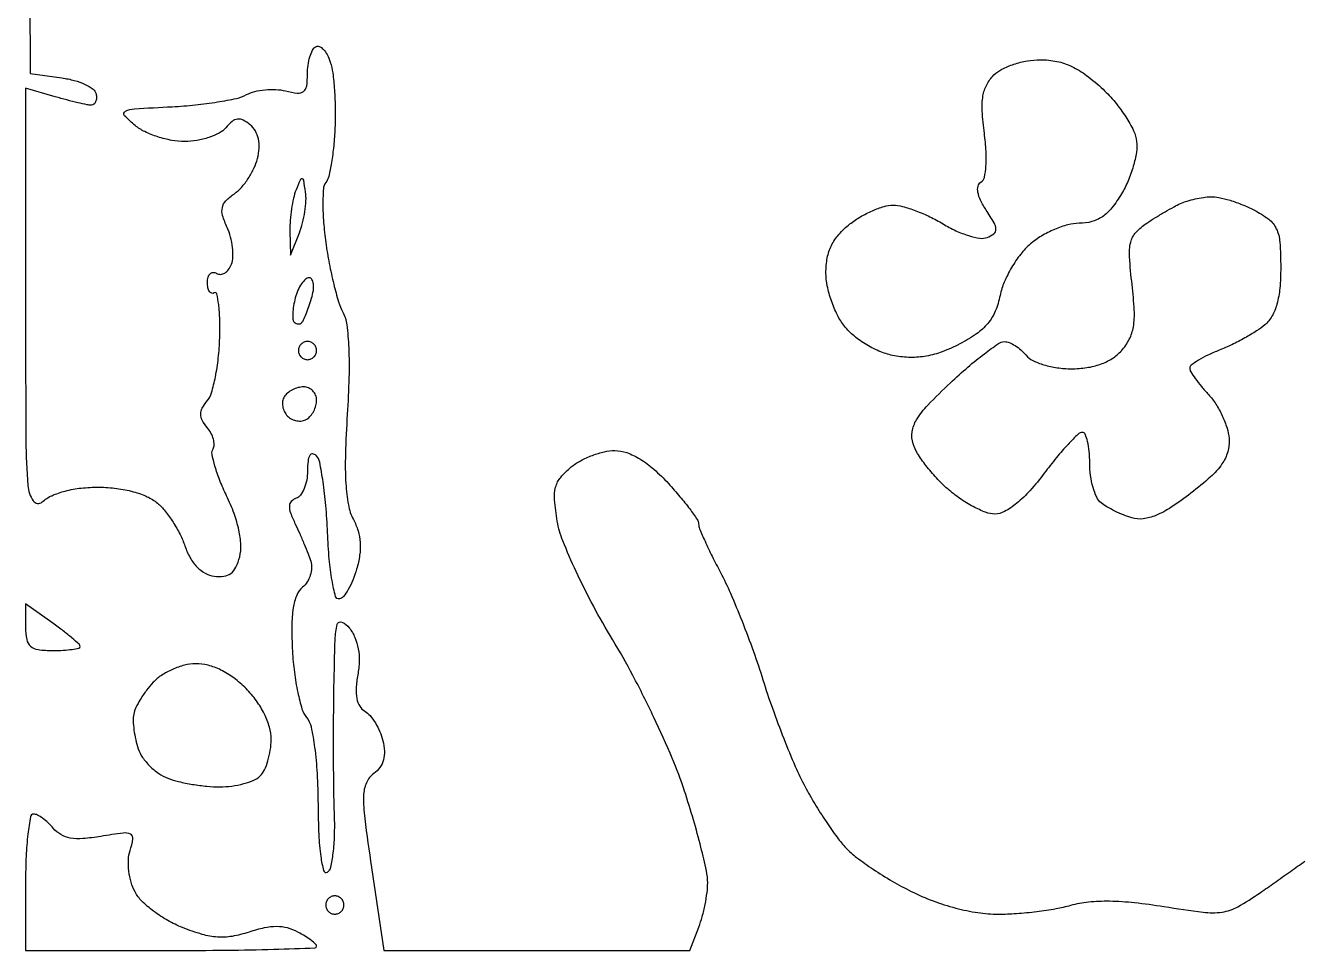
# Model space of a CAD drawing. Extents: x 0 to 102, y 0 to 135.
# Drawn here: x 0 to 11.89, y 0 to 8.61 of the extents above; entities that cross this region are included whole.
import ezdxf

# ---------------------------------------------------------------- set-up
doc = ezdxf.new("R2010")
doc.units = 0
doc.header["$MEASUREMENT"] = 0

msp = doc.modelspace()

# ---------------------------------------------------------------- linework, layer by layer
for points in [[(41.328361, 0.059018, -0.000002), (42.381032, 0.069746, -0.000306)], [(0.020483, 13.223065), (0.0423, 8.1639), (0.3384, 8.1216, -0.031818), (0.45331, 8.097647, -0.0419), (0.553733, 8.060662, -0.047693), (0.62768, 8.017142, -0.18873), (0.65565, 7.97355, -0.057268), (0.659016, 7.933085, -0.088637), (0.651785, 7.898864, -0.119905), (0.635466, 7.876185, -0.178977), (0.612791, 7.8678, -0.051304), (0.573682, 7.871824, -0.005863), (0.486983, 7.890916, -0.007031), (0.384145, 7.916361, -0.005672), (0.274391, 7.946494), (0, 8.025189), (0, 6.029882, 0.001139), (0.002922, 4.747363, 0.019663), (0.021306, 4.328638, 0.126027), (0.071095, 4.185119, 0.459136), (0.154711, 4.174588, -0.078403), (0.243815, 4.232848, -0.042204), (0.367924, 4.276504, -0.037111), (0.51731, 4.303639, -0.028264), (0.683461, 4.311785, -0.029616), (0.848515, 4.300753, -0.035043), (1.001882, 4.2703, -0.038773), (1.132175, 4.223686, -0.072186), (1.2267, 4.163735, -0.047642), (1.297774, 4.089886, -0.025384), (1.371549, 3.986609, -0.025031), (1.436802, 3.872504, -0.035427), (1.482202, 3.7647, 0.045689), (1.530922, 3.655335, 0.065002), (1.594404, 3.570113, 0.074442), (1.669898, 3.512466, 0.090497), (1.754162, 3.484258, 0.065158), (1.84481, 3.483134, 0.133775), (1.910155, 3.509514, 0.121082), (1.957176, 3.567646, 0.048347), (1.991821, 3.664805, 0.075726), (2.00228, 3.774875, 0.038819), (1.983711, 3.912598, 0.034074), (1.939119, 4.06782, 0.025558), (1.870029, 4.231703, -0.017738), (1.806928, 4.375077, -0.02436), (1.761231, 4.508307, -0.022557), (1.734628, 4.61864, -0.188452), (1.743701, 4.668212, 0.141574), (1.754424, 4.706613, 0.064679), (1.74719, 4.75864, 0.05649), (1.724512, 4.815386, 0.049958), (1.688924, 4.868206, -0.048306), (1.643336, 4.93539, -0.126129), (1.629076, 4.991536, -0.125605), (1.643561, 5.047766, -0.047712), (1.689472, 5.115254, 0.102378), (1.730127, 5.191717, 0.022119), (1.765979, 5.337968, 0.022202), (1.79293, 5.514168, 0.019617), (1.805581, 5.699508, 0.012735), (1.806181, 5.873394, 0.024127), (1.796349, 6.013107, 0.026511), (1.779474, 6.110528, 0.514702), (1.75545, 6.120561, -0.21488), (1.731468, 6.117383, -0.177454), (1.710638, 6.132983, -0.099085), (1.696528, 6.168392, -0.045452), (1.692, 6.2181, -0.063758), (1.69822, 6.266681, -0.134914), (1.717027, 6.299308, -0.191539), (1.744869, 6.311119, -0.145075), (1.777198, 6.302331, 0.15535), (1.813794, 6.293168, 0.122889), (1.852885, 6.30558, 0.097092), (1.88867, 6.338622, 0.066406), (1.915219, 6.387333, 0.082895), (1.928923, 6.454594, 0.038002), (1.925298, 6.544311, 0.036281), (1.906927, 6.640418, 0.041553), (1.875353, 6.728421, -0.033969), (1.833353, 6.840136, -0.126266), (1.830333, 6.914657, -0.141426), (1.863507, 6.976599, -0.04681), (1.942861, 7.04406, 0.059857), (2.008143, 7.10255, 0.035073), (2.071778, 7.186166, 0.034609), (2.124474, 7.280107, 0.04907), (2.156768, 7.370261, 0.046296), (2.171915, 7.468238, 0.068099), (2.165385, 7.554985, 0.07806), (2.137409, 7.627775, 0.08907), (2.089363, 7.684771, 0.051748), (2.023922, 7.728523, 0.152671), (1.971323, 7.738253, 0.145248), (1.920885, 7.716417, 0.045288), (1.862066, 7.657343, -0.097459), (1.801783, 7.608218, -0.041702), (1.70589, 7.566983, -0.039188), (1.593106, 7.538855, -0.041544), (1.479514, 7.5294, -0.045627), (1.360219, 7.540309, -0.032671), (1.230272, 7.573172, -0.033194), (1.109594, 7.621286, -0.058795), (1.019125, 7.67841, -0.036583), (0.921558, 7.769997, -0.497226), (0.929025, 7.811273, -0.101997), (1.01227, 7.833925, -0.003216), (1.365065, 7.853684, 0.013254), (1.579702, 7.870034, 0.014584), (1.786398, 7.897414, 0.014092), (1.960978, 7.930816, 0.06865), (2.055192, 7.965668, -0.062886), (2.131308, 7.994823, -0.036346), (2.228124, 8.011195, -0.035747), (2.329278, 8.013562, -0.049501), (2.41898, 8.000282, 0.033384), (2.529916, 7.980191, 0.19473), (2.585951, 7.995834, 0.196804), (2.614979, 8.045917, 0.034173), (2.6226, 8.157295, -0.033221), (2.628125, 8.24036, -0.03845), (2.644626, 8.317892, -0.042008), (2.668698, 8.379858, -0.141618), (2.697582, 8.411756, -0.239766), (2.731002, 8.414533, -0.105192), (2.768762, 8.388848, -0.070445), (2.805385, 8.337893, -0.041522), (2.834603, 8.268698, -0.047395), (2.857333, 8.167914, -0.014098), (2.872937, 8.01068, -0.014006), (2.880566, 7.832139, -0.014696), (2.877983, 7.6563, -0.013579), (2.865983, 7.488139, -0.016868), (2.845325, 7.332705, -0.015265), (2.819917, 7.204992, -0.109912), (2.793011, 7.1487, 0.149759), (2.770576, 7.090426, 0.017448), (2.76559, 6.949234, 0.019707), (2.77232, 6.776799, 0.014912), (2.792784, 6.588466, 0.012555), (2.824836, 6.393774, 0.01278), (2.86646, 6.202094, 0.01264), (2.911049, 6.037576, 0.050405), (2.950795, 5.941068, -0.09261), (2.987752, 5.824374, -0.019528), (3.005543, 5.610409, -0.017509), (3.00802, 5.331889, -0.009543), (2.992568, 4.990304, 0.008869), (2.975322, 4.620123, 0.021675), (2.979284, 4.347353, 0.029065), (3.002695, 4.146403, 0.079493), (3.049264, 4.011654, -0.051127), (3.092542, 3.906137, -0.055385), (3.112025, 3.796843, -0.051542), (3.107649, 3.679374, -0.035723), (3.079706, 3.54933, -0.026251), (3.044254, 3.447673, -0.034454), (3.000893, 3.359474, -0.036831), (2.956258, 3.294152, -0.183211), (2.9187, 3.271877, -0.390873), (2.88319, 3.294753, -0.019441), (2.851035, 3.442434, -0.022132), (2.824636, 3.642407, -0.011793), (2.808819, 3.891501, 0.011284), (2.79327, 4.140365, 0.015476), (2.767326, 4.363185, 0.012161), (2.735921, 4.544847, 0.148551), (2.703069, 4.606371, 0.179336), (2.670113, 4.621505, 0.289584), (2.64375, 4.607506, 0.104799), (2.627174, 4.555772, 0.025312), (2.6226, 4.46547, -0.044697), (2.614778, 4.378148, -0.053016), (2.591536, 4.298697, -0.061409), (2.557398, 4.238123, -0.153951), (2.51685, 4.208594, 0.119882), (2.471459, 4.179974, 0.186525), (2.453627, 4.137892, 0.098898), (2.464381, 4.073377, 0.02137), (2.509179, 3.968894, -0.007836), (2.550023, 3.880328, -0.006133), (2.591649, 3.783009, -0.006206), (2.628159, 3.691465, -0.015073), (2.6522, 3.622835, -0.087815), (2.66037, 3.561116, -0.065087), (2.648463, 3.4932, -0.064187), (2.619185, 3.429653, -0.0797), (2.576369, 3.380738, 0.125452), (2.522383, 3.306456, 0.055567), (2.49007, 3.188719, 0.038247), (2.476579, 3.021223, 0.014598), (2.482498, 2.7871, 0.017796), (2.50038, 2.589079, 0.020508), (2.531838, 2.402077, 0.020071), (2.570978, 2.247377, 0.101543), (2.612684, 2.169248, -0.12113), (2.655634, 2.080705, -0.019492), (2.688645, 1.8902, -0.019305), (2.71161, 1.646592, -0.012208), (2.720449, 1.361287, 0.009125), (2.727483, 1.077836, 0.023604), (2.745913, 0.874191, 0.030667), (2.772295, 0.743217, 0.503034), (2.807905, 0.729053, 0.205304), (2.839476, 0.77401, 0.020916), (2.86141, 0.905384, 0.023431), (2.874137, 1.070869, 0.016561), (2.873537, 1.257317, -0.00575), (2.867748, 1.49033, -0.002384), (2.865048, 1.805422, -0.002358), (2.865356, 2.143164, -0.00304), (2.868989, 2.4534, -0.003148), (2.879612, 2.894428, -0.055521), (2.899687, 3.035546, -0.461479), (2.942803, 3.056579, -0.127888), (3.010711, 3.0033, -0.062575), (3.063207, 2.912907, -0.055691), (3.094285, 2.808719, -0.051208), (3.103199, 2.692118, -0.039221), (3.089865, 2.564896, 0.030253), (3.074658, 2.441227, 0.063982), (3.081011, 2.345015, 0.087533), (3.108385, 2.27409, 0.123268), (3.156253, 2.226496, -0.084036), (3.204508, 2.185445, -0.037263), (3.253492, 2.117367, -0.035525), (3.295787, 2.035769, -0.040052), (3.324155, 1.952163, -0.050088), (3.338415, 1.855836, -0.079645), (3.329115, 1.77321, -0.088791), (3.29584, 1.703997, -0.078701), (3.239426, 1.647238, 0.134182), (3.170302, 1.560462, 0.095514), (3.143591, 1.4384, 0.03838), (3.154413, 1.229425, 0.004659), (3.217599, 0.773725), (3.332239, 0), (4.756114, 0), (6.179988, 0), (6.262494, 0.217007, 0.024647), (6.294104, 0.314333, 0.016803), (6.320764, 0.427607, 0.016965), (6.339134, 0.538872, 0.032436), (6.345, 0.629209, 0.053336), (6.332894, 0.742373, 0.008397), (6.281784, 0.960723, 0.009244), (6.212188, 1.216948, 0.007955), (6.129795, 1.483665, 0.021497), (6.015111, 1.789727, 0.010516), (5.844239, 2.169766, 0.010412), (5.649737, 2.558049, 0.014858), (5.459892, 2.893557, -0.013392), (5.281472, 3.206727, -0.013661), (5.121314, 3.526957, -0.013538), (4.99754, 3.812234, -0.053782), (4.945799, 3.995737, -0.020302), (4.920663, 4.192955, -0.084513), (4.9305, 4.311983, -0.111331), (4.977452, 4.403771, -0.04893), (5.075175, 4.500144, -0.047327), (5.163347, 4.55868, -0.032873), (5.272317, 4.608098, -0.033256), (5.384293, 4.641948, -0.056829), (5.481215, 4.653, -0.086874), (5.592713, 4.63348, -0.05135), (5.714755, 4.574642, -0.042643), (5.844533, 4.478605, -0.026735), (5.979443, 4.346266, -0.01048), (6.087066, 4.223709, -0.014553), (6.177869, 4.109223, -0.010983), (6.24769, 4.011313, -0.150498), (6.2604, 3.970043, 0.099306), (6.269241, 3.925968, 0.006766), (6.32032, 3.808272, 0.009469), (6.386249, 3.668928, 0.006956), (6.464382, 3.516916, -0.019777), (6.555979, 3.326878, -0.008376), (6.664331, 3.065399, -0.008272), (6.770854, 2.782005, -0.010714), (6.858616, 2.518562, 0.010613), (6.946219, 2.255421, 0.008249), (7.052249, 1.972952, 0.008353), (7.159896, 1.712771, 0.019925), (7.250628, 1.524386, 0.013778), (7.341048, 1.365079, 0.011351), (7.445928, 1.200184, 0.011513), (7.549183, 1.053145, 0.029744), (7.632155, 0.953575, 0.042279), (7.730078, 0.86557, 0.014922), (7.884033, 0.756183, 0.01469), (8.061179, 0.645482, 0.016715), (8.237172, 0.550311, 0.02569), (8.44097, 0.461507, 0.026006), (8.651981, 0.39448, 0.027166), (8.858387, 0.352371, 0.036749), (9.048219, 0.3384, 0.017876), (9.217062, 0.344438, 0.012695), (9.405651, 0.362767, 0.012838), (9.584999, 0.389496, 0.026426), (9.723249, 0.421351, -0.045811), (9.88629, 0.452325, -0.027568), (10.083152, 0.460413, -0.023238), (10.315728, 0.446318, -0.014169), (10.588443, 0.409183, 0.00933), (10.952333, 0.356043, 0.067095), (11.129321, 0.357394, 0.092204), (11.275576, 0.406759, 0.025135), (11.483052, 0.536738, 0.000912), (11.619284, 0.632308, 0.000737), (11.765165, 0.735367, 0.000745), (11.899466, 0.830842, 0.001927)]]:
    msp.add_lwpolyline(points, format="xyb")
for points in [[(9.440185, 8.2908, -0.05141), (9.592637, 8.275083, -0.059079), (9.731297, 8.228597, -0.051499), (9.869595, 8.144867, -0.027669), (10.021953, 8.01585, -0.030805), (10.134782, 7.895038, -0.029465), (10.23373, 7.759538, -0.030791), (10.306462, 7.629591, -0.085788), (10.335007, 7.5294, -0.067209), (10.332207, 7.428847, -0.02991), (10.302978, 7.299262, -0.028937), (10.255116, 7.163746, -0.034683), (10.194256, 7.04295, -0.033675), (10.104386, 6.912531, -0.072889), (10.015867, 6.829306, -0.086643), (9.917801, 6.783592, -0.065934), (9.800077, 6.768, 0.065491), (9.695565, 6.754252, 0.034556), (9.571583, 6.711692, 0.033688), (9.448648, 6.649692, 0.044005), (9.346385, 6.576312, 0.050295), (9.256734, 6.481973, 0.032022), (9.171724, 6.35648, 0.032027), (9.10346, 6.221205, 0.050436), (9.064735, 6.097127, -0.048516), (9.019408, 5.949917, -0.074598), (8.950464, 5.836085, -0.067328), (8.845574, 5.739761, -0.032438), (8.689081, 5.645198, -0.029647), (8.526744, 5.572816, -0.045351), (8.378288, 5.531809, -0.048778), (8.233217, 5.519976, -0.042364), (8.081379, 5.535328, -0.050191), (7.955019, 5.572451, -0.037059), (7.824332, 5.63722, -0.037377), (7.706182, 5.719609, -0.055214), (7.617666, 5.809655, -0.050768), (7.551441, 5.914105, -0.032438), (7.495579, 6.046687, -0.032451), (7.457368, 6.185276, -0.051083), (7.4448, 6.307969, -0.046235), (7.457657, 6.446709, -0.068029), (7.496189, 6.562726, -0.067463), (7.564736, 6.664832, -0.044612), (7.667709, 6.76186, -0.034286), (7.766198, 6.828947, -0.029673), (7.877702, 6.885601, -0.030804), (7.98522, 6.924748, -0.072466), (8.069559, 6.936884, -0.066216), (8.157787, 6.924989, -0.023214), (8.279752, 6.885562, -0.022577), (8.411453, 6.829221, -0.024532), (8.533829, 6.762615, 0.02927), (8.652289, 6.699588, 0.033412), (8.772263, 6.653929, 0.03554), (8.877547, 6.629744, 0.13103), (8.944844, 6.636893, 0.072717), (9.006528, 6.671525, 0.242362), (9.025653, 6.71231, 0.121724), (9.008372, 6.772555, 0.014614), (8.935405, 6.89135, -0.030348), (8.88353, 6.982087, -0.06771), (8.85831, 7.057316, -0.105944), (8.859604, 7.113998, -0.198362), (8.886021, 7.150567, 0.202512), (8.918153, 7.195804, 0.036706), (8.933323, 7.299981, 0.032196), (8.934275, 7.438879, 0.018594), (8.918466, 7.605321, -0.017926), (8.898474, 7.812854, -0.055477), (8.905591, 7.953252, -0.079934), (8.94052, 8.058292, -0.07636), (9.007028, 8.148942, -0.079494), (9.082199, 8.203376, -0.037918), (9.192784, 8.249129, -0.036353), (9.318247, 8.28034, -0.042812)], [(2.604318, 7.060137, 0.005714), (2.586964, 7.169127, 0.308821), (2.573129, 7.183441, 0.354708), (2.556629, 7.174886, 0.006578), (2.516086, 7.078331, 0.039938), (2.492387, 7.002937, 0.018819), (2.473389, 6.902575, 0.018512), (2.461288, 6.7954, 0.024796), (2.458762, 6.697631), (2.464125, 6.4719), (2.546994, 6.679437, 0.033223), (2.576861, 6.771572, 0.024407), (2.598017, 6.876877, 0.024843), (2.608233, 6.978935, 0.049182)], [(11.023351, 7.015854, -0.062184), (11.098887, 7.009405, -0.021987), (11.204198, 6.982138, -0.021429), (11.318466, 6.941696, -0.023562), (11.425201, 6.892727, -0.042632), (11.563342, 6.805646, -0.122578), (11.634007, 6.718115, -0.091497), (11.66649, 6.592349, -0.01757), (11.6748, 6.355939, -0.022102), (11.666292, 6.163572, -0.045571), (11.63943, 6.015509, -0.059477), (11.593485, 5.903536, -0.089536), (11.52675, 5.822145, -0.035012), (11.450805, 5.766139, -0.01464), (11.341423, 5.701143, -0.014401), (11.219868, 5.638157, -0.018123), (11.10375, 5.587269, 0.017171), (10.998411, 5.541344, 0.025216), (10.909567, 5.493281, 0.022888), (10.843169, 5.448624, 0.237561), (10.8288, 5.420089, 0.138767), (10.838079, 5.387298, 0.016549), (10.880134, 5.323754, 0.018721), (10.936632, 5.250228, 0.014354), (11.003555, 5.174127, -0.046239), (11.071613, 5.086001, -0.032725), (11.131557, 4.976217, -0.033194), (11.175315, 4.862722, -0.057996), (11.193905, 4.763797, -0.085299), (11.18149, 4.640425, -0.084758), (11.128607, 4.527974, -0.057707), (11.022568, 4.40804, -0.018634), (10.840028, 4.256071, -0.018403), (10.657411, 4.125646, -0.046935), (10.513964, 4.049209, -0.067296), (10.394965, 4.017374, -0.106383), (10.290128, 4.026302, -0.022402), (10.213303, 4.053627, -0.016982), (10.131637, 4.090144, -0.017264), (10.057211, 4.129743, -0.037837), (10.00395, 4.166113, -0.116576), (9.96324, 4.218145, -0.038439), (9.929264, 4.309801, -0.035856), (9.906001, 4.420871, -0.033707), (9.8982, 4.536459, 0.022742), (9.893216, 4.645969, 0.036412), (9.877967, 4.738264, 0.041627), (9.856016, 4.804562, 0.300552), (9.829323, 4.8222, 0.196676), (9.790045, 4.806128, 0.011191), (9.696888, 4.710369, 0.015752), (9.589492, 4.587362, 0.010803), (9.4752, 4.4415, -0.022192), (9.34427, 4.282022, -0.037335), (9.219317, 4.162216, -0.045707), (9.106731, 4.085457, -0.12941), (9.015327, 4.062151, -0.090451), (8.930306, 4.078339, -0.030289), (8.814838, 4.131173, -0.028995), (8.691425, 4.206439, -0.02932), (8.578031, 4.29522, -0.025411), (8.47311, 4.397711, -0.022786), (8.375029, 4.513982, -0.023441), (8.296652, 4.62653, -0.06361), (8.255815, 4.714553, -0.114569), (8.246812, 4.828007, -0.100047), (8.287534, 4.940127, -0.055072), (8.393201, 5.076885, -0.012379), (8.603084, 5.283751, -0.010689), (8.765864, 5.430021, -0.014774), (8.918419, 5.553665, -0.011297), (9.049063, 5.648712, -0.148923), (9.105291, 5.666767, -0.101816), (9.149335, 5.658392, -0.041986), (9.203598, 5.630502, -0.039285), (9.258653, 5.589749, -0.040605), (9.306, 5.5413, 0.105552), (9.368707, 5.49185, 0.041064), (9.472013, 5.451145, 0.037832), (9.596429, 5.423633, 0.035516), (9.726247, 5.4144, 0.036447), (9.8721, 5.425046, 0.049874), (9.999748, 5.457013, 0.055571), (10.107207, 5.50973, 0.067131), (10.193004, 5.582168, 0.065898), (10.266586, 5.688814, 0.078253), (10.304589, 5.80498, 0.053713), (10.312726, 5.959375, 0.015583), (10.292256, 6.197279, -0.012414), (10.268227, 6.457245, -0.075384), (10.279422, 6.591574, -0.12649), (10.327771, 6.683261, -0.062225), (10.42849, 6.769761, -0.008383), (10.510076, 6.821887, -0.006826), (10.599114, 6.875032, -0.006905), (10.682472, 6.921731, -0.017849), (10.7442, 6.952404, -0.032331), (10.803777, 6.974885, -0.018173), (10.878547, 6.994763, -0.018077), (10.955815, 7.00941, -0.028049)], [(2.638168, 6.2604, 0.184568), (2.603844, 6.247283, 0.058847), (2.567023, 6.20557, 0.049586), (2.533523, 6.145189, 0.037935), (2.508923, 6.073744, 0.022899), (2.493082, 5.999421, 0.030131), (2.485889, 5.930479, 0.030759), (2.486885, 5.874519, 0.178385), (2.499056, 5.848144, 0.085611), (2.516337, 5.835947, 0.098215), (2.535898, 5.830995, 0.106209), (2.554664, 5.834012, 0.117002), (2.56979, 5.84445, 0.078575), (2.58532, 5.868308, 0.009861), (2.60943, 5.925261, 0.0114), (2.63536, 5.994583, 0.009232), (2.660091, 6.07005, 0.036992), (2.676764, 6.14314, 0.066343), (2.677859, 6.204583, 0.103928), (2.664238, 6.24544, 0.266531)], [(2.6226, 5.6682, 0.099038), (2.590313, 5.661741, 0.097945), (2.562851, 5.643349, 0.097945), (2.544459, 5.615887, 0.099038), (2.538, 5.5836, 0.099038), (2.544459, 5.551313, 0.097945), (2.562851, 5.523851, 0.097945), (2.590313, 5.505459, 0.099038), (2.6226, 5.499, 0.099038), (2.654887, 5.505459, 0.097945), (2.682349, 5.523851, 0.097945), (2.700741, 5.551313, 0.099038), (2.7072, 5.5836, 0.099038), (2.700741, 5.615887, 0.097945), (2.682349, 5.643349, 0.097945), (2.654887, 5.661741, 0.099038)], [(2.585293, 5.2452, 0.066731), (2.534446, 5.238384, 0.052216), (2.482499, 5.218183, 0.053447), (2.437279, 5.188428, 0.082294), (2.406544, 5.153229, 0.102584), (2.391372, 5.111551, 0.077807), (2.391891, 5.062783, 0.074573), (2.407596, 5.014553, 0.080605), (2.43648, 4.97448, 0.080605), (2.476553, 4.945596, 0.074573), (2.524783, 4.929891, 0.077807), (2.573551, 4.929372, 0.102584), (2.615229, 4.944544, 0.082294), (2.650428, 4.975279, 0.053447), (2.680183, 5.020499, 0.052216), (2.700384, 5.072446, 0.066731), (2.7072, 5.123293, 0.099038), (2.697893, 5.169817, 0.097945), (2.67139, 5.20939, 0.097945), (2.631817, 5.235893, 0.099038)], [(0.2538, 3.0456), (0, 3.226322), (0, 3.009061, 0.044676), (0.010402, 2.892879, 0.172745), (0.045857, 2.831055, 0.147941), (0.116274, 2.800095, 0.03013), (0.2538, 2.7918, 0.013524), (0.351101, 2.794432, 0.022227), (0.433046, 2.802533, 0.018124), (0.496012, 2.813941, 0.352422), (0.5076, 2.828339, 0.210509), (0.498273, 2.84951, 0.008223), (0.433046, 2.907232, 0.013385), (0.351057, 2.973699, 0.008918)], [(1.581128, 2.668637, 0.059233), (1.478605, 2.654812, 0.040209), (1.367156, 2.616295, 0.040374), (1.26401, 2.56077, 0.062344), (1.186608, 2.4957, 0.02621), (1.124852, 2.421602, 0.023642), (1.06888, 2.338926, 0.024361), (1.025848, 2.259992, 0.066131), (1.005945, 2.1996, 0.056199), (1.001326, 2.137294, 0.02301), (1.008478, 2.052638, 0.022417), (1.024596, 1.961546, 0.026675), (1.048153, 1.877504, 0.070501), (1.088822, 1.796924, 0.044766), (1.156474, 1.716219, 0.044188), (1.238892, 1.647449, 0.061007), (1.324047, 1.602554, 0.033046), (1.423976, 1.571943, 0.016923), (1.552587, 1.546228, 0.016741), (1.687386, 1.528602, 0.02414), (1.807487, 1.5228, 0.033326), (1.919705, 1.530288, 0.032761), (2.03059, 1.552621, 0.034575), (2.124838, 1.58526, 0.096018), (2.18268, 1.62432, 0.087321), (2.22168, 1.679979, 0.036558), (2.254378, 1.765828, 0.034749), (2.27671, 1.865057, 0.037991), (2.2842, 1.96349, 0.068581), (2.2685, 2.077414, 0.045781), (2.221376, 2.200591, 0.042335), (2.147445, 2.323505, 0.038251), (2.05155, 2.436757, 0.037198), (1.93746, 2.536292, 0.046294), (1.817563, 2.609883, 0.050897), (1.697061, 2.654726, 0.06767)], [(0.074241, 1.269, 0.366291), (0.044795, 1.244086, 0.012467), (0.021808, 1.082616, 0.01814), (0.005344, 0.877769, 0.010982), (0, 0.6345), (0, 0), (1.3536, 0, 0.002722), (1.872635, 0.002826, 0.004538), (2.30958, 0.011551, 0.000828), (2.691672, 0.023285, 0.404768), (2.7072, 0.039323, 0.212145), (2.698225, 0.059525, 0.020866), (2.656281, 0.094347, 0.023494), (2.600261, 0.133017, 0.016453), (2.533857, 0.171417, 0.060134), (2.437119, 0.20908, 0.06304), (2.33575, 0.221842, 0.052738), (2.219937, 0.209513, 0.026841), (2.078481, 0.171108, -0.035677), (1.920891, 0.131296, -0.060865), (1.785496, 0.123904, -0.054797), (1.642795, 0.149357, -0.023657), (1.460059, 0.212625, -0.034956), (1.323549, 0.278649, -0.030876), (1.191513, 0.365554, -0.032169), (1.082244, 0.459125, -0.076882), (1.018235, 0.544229, -0.052599), (0.981494, 0.634562, -0.040786), (0.960423, 0.738685, -0.041593), (0.956807, 0.841935, -0.06489), (0.972517, 0.929394, 0.039617), (0.99808, 1.039492, 0.328328), (0.975532, 1.082222, 0.147089), (0.908315, 1.09298, 0.008497), (0.699815, 1.061388, -0.022496), (0.533846, 1.040974, -0.061859), (0.416223, 1.046408, -0.087458), (0.328549, 1.077835, -0.090094), (0.257939, 1.137113, 0.030437), (0.210578, 1.187588, 0.033434), (0.158827, 1.230258, 0.035555), (0.110167, 1.260198, 0.12071)], [(2.8764, 0.5076, 0.099038), (2.844113, 0.501141, 0.097945), (2.816651, 0.482749, 0.097945), (2.798259, 0.455287, 0.099038), (2.7918, 0.423, 0.099038), (2.798259, 0.390713, 0.097945), (2.816651, 0.363251, 0.097945), (2.844113, 0.344859, 0.099038), (2.8764, 0.3384, 0.099038), (2.908687, 0.344859, 0.097945), (2.936149, 0.363251, 0.097945), (2.954541, 0.390713, 0.099038), (2.961, 0.423, 0.099038), (2.954541, 0.455287, 0.097945), (2.936149, 0.482749, 0.097945), (2.908687, 0.501141, 0.099038)]]:
    msp.add_lwpolyline(points, format="xyb", close=True)

doc.saveas('drawing.dxf')
